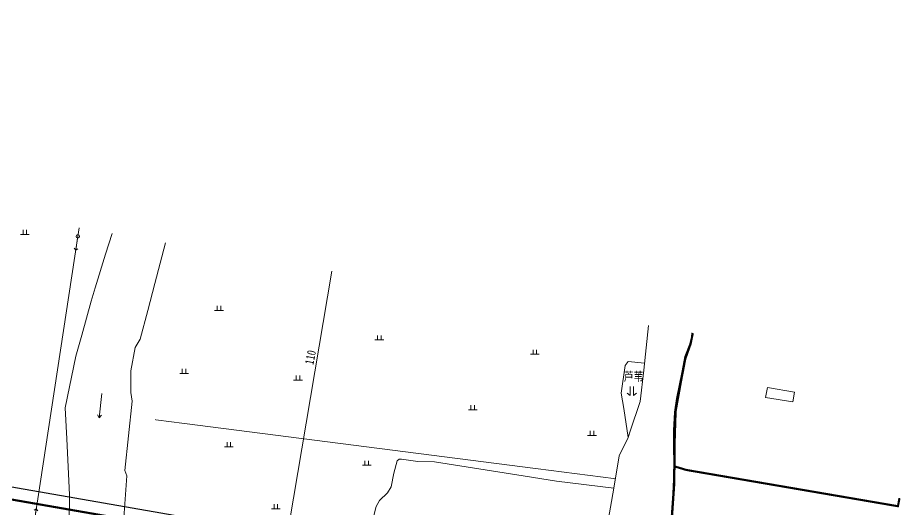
# Model space of a CAD drawing. Extents: x 274235 to 276654, y 142848 to 144425.
# Drawn here: x 275215.2 to 275340.8, y 143453.4 to 143523.5 of the extents above; entities that cross this region are included whole.
import ezdxf
from ezdxf.enums import TextEntityAlignment as Align

# ---------------------------------------------------------------- set-up
doc = ezdxf.new("R2010")
doc.units = 0
doc.header["$LTSCALE"] = 1.5
doc.linetypes.add('X5', pattern=[3, 2, -1])
doc.layers.get('0').update_dxf_attribs({"linetype": 'CONTINUOUS', "lineweight": 0})
doc.layers.add('ASSIST', color=8, linetype='CONTINUOUS', lineweight=0, plot=False)
for name, color, linetype, lineweight in [('DMTZ', 8, 'CONTINUOUS', 0), ('GXYZ', 8, 'CONTINUOUS', 0), ('RD-红线', 7, 'CONTINUOUS', 13), ('SXSS', 8, 'CONTINUOUS', 0), ('ZBTZ', 8, 'CONTINUOUS', 0)]:
    doc.layers.add(name, color=color, linetype=linetype, lineweight=lineweight)
doc.layers.add('T2006年到2024年报批数据汇总', color=7, linetype='CONTINUOUS', lineweight=60, true_color=0x0070ff)
doc.layers.add('YD-用地界线', color=2, linetype='CONTINUOUS')
doc.styles.add('宋体', font='')
doc.styles.add('管线性质说明', font='', dxfattribs={"width": 0.8, "height": 1.25})
doc.styles.get('宋体').set_extended_font_data('SimSun')
doc.styles.get('管线性质说明').set_extended_font_data('NSimSun')
doc.linetypes.add('10421', pattern='A,2,[150,AAA.SHX,S=1,R=0,X=0,Y=1],1e-11', length=2)
doc.linetypes.add('1161', pattern='A,0,[149,AAA.SHX,S=0.15,R=0,X=0,Y=0],-1.6', length=1.6)

# ---------------------------------------------------------------- blocks, each defined once
blk = doc.blocks.new('gc086')
for p, q in [((0, 0), (7, 0)), ((7, 0), (6.18, 0.57)), ((7, 0), (6.18, -0.57))]:
    blk.add_line(p, q)
blk = doc.blocks.new('gc119')
for p, q in [((-1.25, 0), (1.25, 0)), ((-0.5, 1.3), (-0.5, 0)), ((0.5, 1.3), (0.5, 0))]:
    blk.add_line(p, q)
blk = doc.blocks.new('gc212')
for p, q in [((-0.5, 0), (-1.31, 0.59)), ((-0.5, 0), (-0.5, 2.5)), ((0.5, 0), (0.5, 2.5)), ((0.5, 0), (1.3, 0.6))]:
    blk.add_line(p, q)
blk = doc.blocks.new('gc013b')
at = {"linetype": 'Continuous'}
blk.add_line((0.5, 0), (4, 0), dxfattribs=at)
at = {"linetype": 'Continuous', "flags": 128}
blk.add_lwpolyline([(3.5, 0.5), (4, 0), (3.5, -0.5)], dxfattribs=at)
blk = doc.blocks.new('gc170')
at = {"linetype": 'Continuous'}
blk.add_circle((0, 0), 0.5, dxfattribs=at)
blk = doc.blocks.new('A$C58C25E19')
at = {"layer": 'RD-红线'}
blk.add_line((62.28, 24.18), (313.08, -16.16), dxfattribs=at)
blk.add_line((62.28, 24.18), (313.08, -16.16), dxfattribs=at)
at = {"layer": 'YD-用地界线'}
blk.add_lwpolyline([(43.59, 122.81), (26.06, 30.01), (62.28, 24.18), (308.28, -15.39, -0.005648), (320.23, 42.22), (333.72, 104.47), (263.73, 119.63), (204.23, 103.08), (200.21, 117.53)], format="xyb", dxfattribs=at)

msp = doc.modelspace()

# ---------------------------------------------------------------- linework, layer by layer
at = {"color": 4, "linetype": 'Continuous', "const_width": 0.3, "flags": 128}
for points in [[(275113.981, 143472.306), (275360.198, 143429.367)], [(275114.021, 143472.302), (275360.28, 143429.357)]]:
    msp.add_lwpolyline(points, dxfattribs=at)
at = {"layer": 'ASSIST', "linetype": 'Continuous', "flags": 128}
msp.add_lwpolyline([(275206.234, 143348.372), (275208.809, 143384.64), (275217.555, 143451.503), (275223.783, 143492.3), (275224.001, 143493.512)], dxfattribs=at)
at = {"layer": 'ASSIST', "linetype": 'Continuous'}
msp.add_lwpolyline([(275248.448, 143418.972), (275259.986, 143487.342)], dxfattribs=at)
at = {"layer": 'ASSIST', "linetype": 'Continuous', "flags": 128}
msp.add_lwpolyline([(275325.716, 143468.745), (275321.834, 143469.35), (275322.11, 143470.747), (275325.94, 143470.095)], close=True, dxfattribs=at)
at = {"layer": 'DMTZ', "linetype": '10421'}
msp.add_lwpolyline([(275300.187, 143456.431), (275292.02, 143457.43), (275286.358, 143458.316), (275274.616, 143460.155), (275272.268, 143460.24), (275269.948, 143460.575), (275269.611, 143460.562), (275269.316, 143460.301), (275268.823, 143458.562), (275268.461, 143456.625), (275267.93, 143455.768), (275266.786, 143454.666), (275266.295, 143453.809), (275265.846, 143451.972), (275266.05, 143450.503), (275267.382, 143449.549), (275269.346, 143449.009), (275273.982, 143448.553), (275298.174, 143443.979)], dxfattribs=at)
at = {"layer": 'SXSS', "linetype": '10421'}
for points in [[(275228.665, 143492.712), (275227.749, 143489.766), (275226.261, 143484.979), (275225.686, 143483.059), (275224.344, 143478.229), (275223.517, 143475.253), (275221.973, 143467.862), (275222.206, 143463.471), (275222.357, 143460.467), (275222.587, 143455.46), (275222.569, 143451.451)], [(275230.317, 143451.54), (275230.762, 143458.169), (275230.475, 143458.962), (275231.536, 143468.816), (275231.34, 143470.04), (275231.34, 143473.121), (275231.95, 143476.461), (275232.691, 143477.661), (275233.755, 143481.727), (275234.768, 143485.594), (275236.286, 143491.395), (275236.289, 143491.405)], [(275305.12, 143479.603), (275304.46, 143473.26), (275303.95, 143468.789), (275302.526, 143464.52), (275302.23, 143463.631), (275300.94, 143461.052), (275300.187, 143456.431), (275299.254, 143451.01), (275298.205, 143444.088), (275296.856, 143439.293), (275295.036, 143434.617), (275291.376, 143424.629), (275290.323, 143419.369), (275290.301, 143414.37), (275290.624, 143408.08), (275291.126, 143403.815)], [(275308.303, 143451.667), (275308.475, 143453.662), (275308.604, 143455.66), (275308.704, 143457.66), (275308.729, 143460.663), (275308.719, 143461.664), (275308.71, 143462.665), (275308.706, 143463.666), (275308.715, 143464.667), (275308.845, 143467.232), (275309.123, 143469.213), (275309.896, 143472.92), (275310.327, 143475.162), (275311.007, 143476.99), (275311.251, 143477.997), (275311.308, 143478.542)]]:
    msp.add_lwpolyline(points, dxfattribs=at)
at = {"layer": 'T2006年到2024年报批数据汇总', "color": 6, "linetype": 'X5', "lineweight": -2, "const_width": 0.3}
for points in [[(275311.456, 143478.517), (275311.152, 143477.017), (275310.374, 143474.823), (275310.165, 143473.7), (275309.785, 143471.726), (275309.005, 143467.389), (275308.853, 143462.673), (275308.84, 143459.527), (275308.809, 143457.007), (275308.445, 143451.725)], [(275308.445, 143451.725), (275308.809, 143457.007), (275308.84, 143459.527), (275310.513, 143459.019), (275340.69, 143453.847), (275340.914, 143455.01)]]:
    msp.add_lwpolyline(points, dxfattribs=at)
at = {"layer": 'ZBTZ', "linetype": '1161'}
msp.add_lwpolyline([(275304.563, 143474.25), (275302.242, 143474.487), (275301.811, 143473.896), (275301.223, 143469.962), (275301.627, 143467.772), (275302.23, 143463.631)], dxfattribs=at)
at = {"layer": 'ZBTZ', "linetype": 'Continuous', "const_width": 0.1, "flags": 128}
msp.add_lwpolyline([(275300.404, 143457.766), (275234.77, 143466.177)], dxfattribs=at)

# ---------------------------------------------------------------- block references
at = {"rotation": 359.2452370376578}
msp.add_blockref('A$C58C25E19', (275051.771, 143450.675), dxfattribs=at)
at = {"layer": 'GXYZ', "linetype": 'Continuous', "xscale": 0.5000000000212678, "yscale": 0.5}
for p, rotation in [((275223.783, 143492.3), 261.3205452486999), ((275217.555, 143451.503), 81.3205452486999)]:
    msp.add_blockref('gc013b', p, dxfattribs=dict(at, rotation=rotation))
at = {"layer": 'GXYZ', "linetype": 'Continuous', "xscale": 0.5, "yscale": 0.5}
msp.add_blockref('gc170', (275223.783, 143492.3), dxfattribs=at)
at = {"layer": 'SXSS', "linetype": 'Continuous', "xscale": 0.5000000000705108, "yscale": 0.5, "zscale": 0.5, "rotation": 263.6245536377206}
msp.add_blockref('gc086', (275227.215, 143469.922), dxfattribs=at)
at = {"layer": 'ZBTZ', "linetype": 'Continuous', "xscale": 0.5, "yscale": 0.5}
for name, p in [('gc119', (275216.235, 143492.565)), ('gc119', (275243.917, 143481.754)), ('gc119', (275266.76, 143477.543)), ('gc119', (275288.924, 143475.506)), ('gc119', (275238.932, 143472.768)), ('gc119', (275255.166, 143471.83)), ('gc212', (275302.762, 143469.644)), ('gc119', (275280.078, 143467.586)), ('gc119', (275297.075, 143463.919)), ('gc119', (275245.302, 143462.32)), ('gc119', (275264.972, 143459.684)), ('gc119', (275252.018, 143453.481))]:
    msp.add_blockref(name, p, dxfattribs=at)

# ---------------------------------------------------------------- texts
at = {"layer": 'GXYZ', "linetype": 'Continuous', "style": '管线性质说明', "width": 0.8}
msp.add_text('110', height=1.25, rotation=78.57278, dxfattribs=at).set_placement((275256.955, 143475.057), align=Align.MIDDLE)
at = {"layer": 'ZBTZ', "linetype": 'Continuous', "style": '宋体', "width": 0.8}
msp.add_text('芦苇', height=1.25, dxfattribs=at).set_placement((275303.004, 143472.365), align=Align.MIDDLE)

doc.saveas('drawing.dxf')
